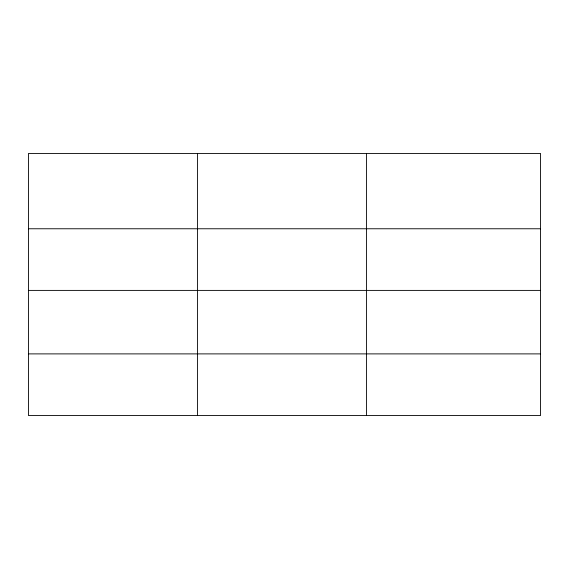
<?xml version="1.0" encoding="UTF-8"?>
<svg xmlns="http://www.w3.org/2000/svg" width="569" height="569" viewBox="0 0 569 569"><rect width="100%" height="100%" fill="white"/><g stroke="black" fill="none" stroke-linecap="round" stroke-linejoin="round"><path stroke-width="0.85" d="M540.55 290.396L540.55 153.481L28.45 153.481L28.45 415.519L540.55 415.519L540.55 290.396L28.45 290.396M28.45 228.766L540.55 228.766M28.45 353.89L540.55 353.89M366.436 153.481L366.436 415.519M197.443 153.481L197.443 415.519"/></g></svg>
